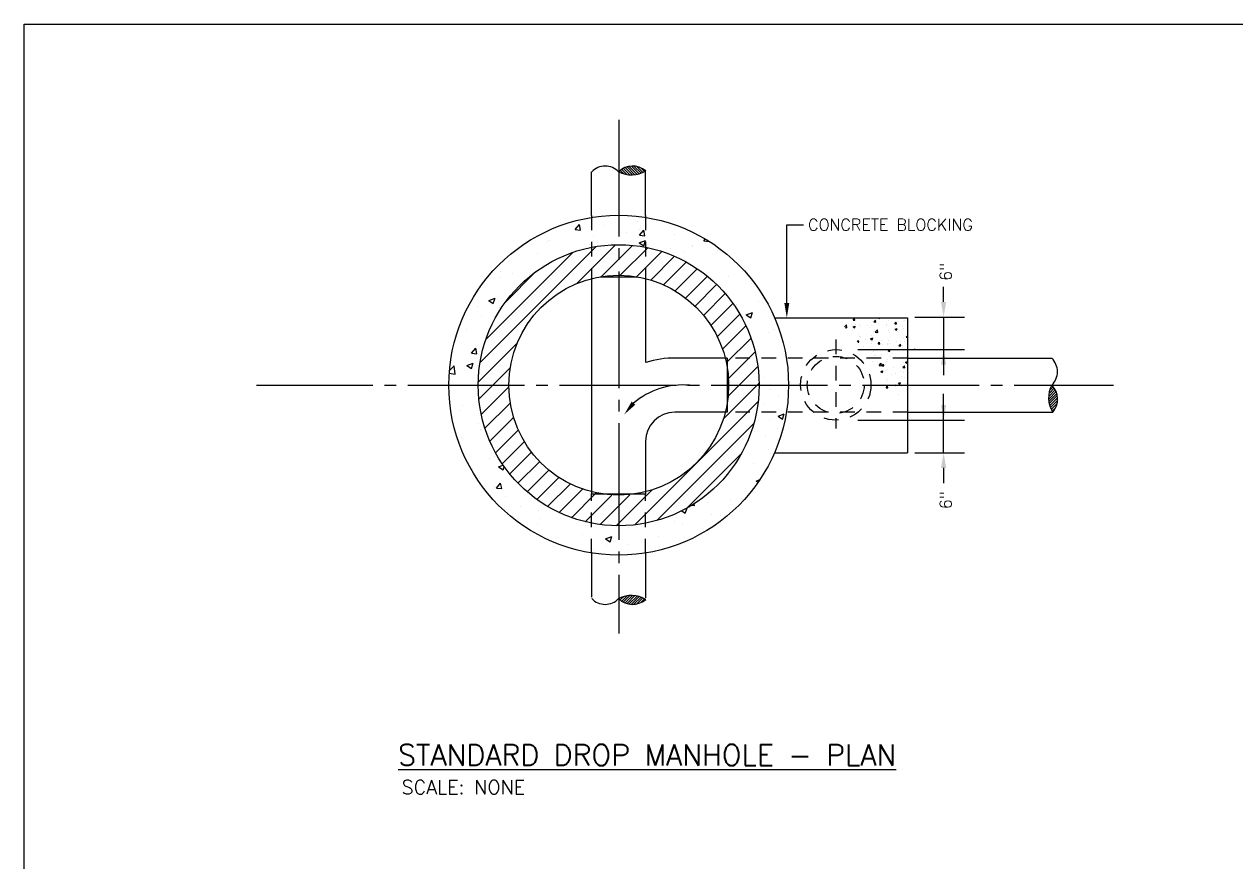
# Model space of a CAD drawing. Header units: inches. Extents: x 2.6 to 32.3, y 1.6 to 22.4.
# Drawn here: x 2.56 to 12.96, y 15.2 to 22.39 of the extents above; entities that cross this region are included whole.
import ezdxf

# ---------------------------------------------------------------- set-up
doc = ezdxf.new("R2010")
doc.units = ezdxf.units.IN
doc.header["$MEASUREMENT"] = 0
doc.linetypes.add('CL7', pattern=[1.1875, 1, -0.0625, 0.0625, -0.0625])
doc.linetypes.add('HD2', pattern=[0.1875, 0.125, -0.0625])
for name, color, linetype in [('W-ANNO-COMM-CENT', 1, 'CL7'), ('W-ANNO-TXT2', 2, 'Continuous'), ('W-ANNO-TXT4', 4, 'Continuous'), ('W-COMM-DET1', 1, 'Continuous'), ('W-COMM-DET2', 2, 'Continuous'), ('W-COMM-DET3', 3, 'Continuous')]:
    doc.layers.add(name, color=color, linetype=linetype)
doc.styles.add('10', font='ROMANS.shx', dxfattribs={"height": 0.1})
doc.styles.add('12', font='ROMANS.shx', dxfattribs={"height": 0.12})
doc.styles.add('18', font='ROMANS.shx', dxfattribs={"height": 0.18})

# ---------------------------------------------------------------- blocks, each defined once
blk = doc.blocks.new('*X4')
at = {"color": 0}
for p, q in [((14.888, 22.136), (15.277, 22.525)), ((15.134, 22.205), (15.447, 22.518)), ((13.914, 21.339), (15.083, 22.507)), ((13.974, 21.575), (14.847, 22.448)), ((15.324, 22.219), (15.6, 22.495)), ((15.486, 22.204), (15.74, 22.457)), ((15.63, 22.17), (15.868, 22.409)), ((15.758, 22.122), (15.987, 22.351)), ((15.875, 22.062), (16.097, 22.284)), ((14.166, 21.944), (14.477, 22.255)), ((15.98, 21.99), (16.198, 22.208)), ((16.075, 21.908), (16.291, 22.125)), ((16.159, 21.816), (16.377, 22.034)), ((16.234, 21.714), (16.455, 21.935)), ((16.298, 21.601), (16.524, 21.828)), ((16.35, 21.477), (16.585, 21.712)), ((16.388, 21.338), (16.637, 21.586)), ((13.897, 21.144), (14.285, 21.533)), ((16.409, 21.182), (16.677, 21.45)), ((16.405, 21.002), (16.705, 21.302)), ((13.903, 20.974), (14.217, 21.288)), ((13.927, 20.821), (14.203, 21.097)), ((16.359, 20.778), (16.718, 21.137)), ((13.964, 20.682), (14.218, 20.935)), ((15.471, 19.713), (16.708, 20.951)), ((14.013, 20.553), (14.251, 20.792)), ((15.691, 19.757), (16.665, 20.73)), ((14.071, 20.435), (14.299, 20.663)), ((14.138, 20.325), (14.36, 20.547)), ((14.213, 20.224), (14.431, 20.442)), ((14.296, 20.13), (14.513, 20.347)), ((15.992, 19.881), (16.54, 20.43)), ((14.388, 20.044), (14.605, 20.262)), ((14.487, 19.967), (14.707, 20.187)), ((14.594, 19.897), (14.82, 20.123)), ((14.71, 19.836), (14.945, 20.071)), ((14.835, 19.785), (15.083, 20.033)), ((14.971, 19.744), (15.239, 20.012)), ((15.12, 19.716), (15.42, 20.016)), ((15.284, 19.704), (15.643, 20.063))]:
    blk.add_line(p, q, dxfattribs=at)
blk = doc.blocks.new('*X5')
at = {"color": 0}
for p, q in [((15.494, 22.763), (15.494, 22.763)), ((14.87, 22.677), (14.914, 22.728)), ((14.87, 22.677), (14.924, 22.672)), ((14.903, 22.67), (14.903, 22.67)), ((14.924, 22.672), (14.914, 22.728)), ((14.927, 22.688), (14.927, 22.688)), ((15.153, 22.718), (15.153, 22.718)), ((15.383, 22.65), (15.383, 22.65)), ((15.516, 22.62), (15.559, 22.672)), ((15.519, 22.682), (15.519, 22.682)), ((15.57, 22.616), (15.559, 22.672)), ((14.596, 22.557), (14.596, 22.557)), ((14.612, 22.57), (14.612, 22.57)), ((15.013, 22.524), (15.013, 22.524)), ((15.051, 22.615), (15.051, 22.615)), ((15.093, 22.55), (15.093, 22.55)), ((15.515, 22.545), (15.578, 22.569)), ((15.515, 22.545), (15.56, 22.515)), ((15.516, 22.62), (15.57, 22.616)), ((15.538, 22.614), (15.538, 22.614)), ((15.56, 22.515), (15.578, 22.569)), ((15.573, 22.529), (15.573, 22.529)), ((15.864, 22.63), (15.864, 22.63)), ((16.051, 22.513), (16.051, 22.513)), ((16.162, 22.564), (16.177, 22.582)), ((16.162, 22.564), (16.215, 22.559)), ((14.488, 22.434), (14.488, 22.434)), ((15.825, 22.483), (15.825, 22.483)), ((15.97, 22.446), (15.97, 22.446)), ((16.054, 22.509), (16.054, 22.509)), ((14.122, 22.259), (14.122, 22.259)), ((14.123, 22.194), (14.123, 22.194)), ((14.243, 22.233), (14.243, 22.233)), ((16.413, 22.204), (16.413, 22.204)), ((16.55, 22.257), (16.55, 22.257)), ((16.646, 22.132), (16.646, 22.132)), ((13.886, 21.904), (13.886, 21.904)), ((14.003, 21.964), (14.066, 21.988)), ((14.003, 21.964), (14.047, 21.934)), ((14.047, 21.934), (14.066, 21.988)), ((16.486, 21.922), (16.486, 21.922)), ((16.712, 21.952), (16.712, 21.952)), ((13.926, 21.807), (13.926, 21.807)), ((14.113, 21.895), (14.113, 21.895)), ((16.589, 21.82), (16.652, 21.844)), ((16.589, 21.82), (16.634, 21.79)), ((16.634, 21.79), (16.652, 21.844)), ((13.778, 21.673), (13.778, 21.673)), ((16.859, 21.673), (16.859, 21.673)), ((16.66, 21.551), (16.66, 21.551)), ((16.816, 21.642), (16.816, 21.642)), ((13.829, 21.436), (13.873, 21.487)), ((13.829, 21.436), (13.883, 21.431)), ((13.883, 21.431), (13.873, 21.487)), ((13.607, 21.262), (13.655, 21.311)), ((13.664, 21.226), (13.655, 21.311)), ((13.784, 21.312), (13.847, 21.336)), ((13.784, 21.312), (13.828, 21.281)), ((13.828, 21.281), (13.847, 21.336)), ((13.889, 21.316), (13.889, 21.316)), ((16.848, 21.373), (16.848, 21.373)), ((13.605, 21.235), (13.664, 21.226)), ((13.623, 21.228), (13.623, 21.228)), ((16.772, 21.194), (16.772, 21.194)), ((16.837, 21.073), (16.837, 21.073)), ((13.612, 20.928), (13.612, 20.928)), ((16.911, 21.007), (16.911, 21.007)), ((13.714, 20.856), (13.714, 20.856)), ((13.744, 20.914), (13.744, 20.914)), ((16.763, 20.92), (16.763, 20.92)), ((16.908, 20.805), (16.971, 20.829)), ((16.952, 20.775), (16.971, 20.829)), ((13.904, 20.735), (13.904, 20.735)), ((16.826, 20.774), (16.826, 20.774)), ((16.908, 20.805), (16.952, 20.775)), ((13.732, 20.588), (13.732, 20.588)), ((13.923, 20.667), (13.923, 20.667)), ((16.674, 20.652), (16.674, 20.652)), ((16.786, 20.613), (16.786, 20.613)), ((16.899, 20.681), (16.899, 20.681)), ((16.815, 20.474), (16.815, 20.474)), ((14.015, 20.378), (14.015, 20.378)), ((14.058, 20.397), (14.058, 20.397)), ((16.662, 20.326), (16.662, 20.326)), ((13.836, 20.278), (13.836, 20.278)), ((14.102, 20.297), (14.146, 20.313)), ((14.102, 20.297), (14.147, 20.266)), ((14.147, 20.266), (14.157, 20.297)), ((14.047, 20.097), (14.047, 20.097)), ((14.079, 20.082), (14.122, 20.133)), ((14.079, 20.082), (14.133, 20.077)), ((14.133, 20.077), (14.122, 20.133)), ((16.337, 20.107), (16.337, 20.107)), ((16.689, 20.152), (16.726, 20.167)), ((16.689, 20.152), (16.707, 20.14)), ((14.168, 19.998), (14.168, 19.998)), ((14.393, 20.028), (14.393, 20.028)), ((16.426, 19.971), (16.426, 19.971)), ((16.545, 19.978), (16.545, 19.978)), ((14.32, 19.898), (14.32, 19.898)), ((14.498, 19.861), (14.498, 19.861)), ((15.943, 19.855), (15.977, 19.832)), ((15.977, 19.832), (15.994, 19.882)), ((16.02, 19.888), (16.02, 19.888)), ((16.042, 19.91), (16.069, 19.908)), ((16.069, 19.908), (16.066, 19.925)), ((16.2, 19.942), (16.2, 19.942)), ((14.497, 19.718), (14.497, 19.718)), ((14.51, 19.777), (14.51, 19.777)), ((15.871, 19.75), (15.871, 19.75)), ((15.952, 19.716), (15.952, 19.716)), ((16.242, 19.817), (16.242, 19.817)), ((16.326, 19.807), (16.326, 19.807)), ((14.942, 19.619), (14.942, 19.619)), ((14.97, 19.708), (14.97, 19.708)), ((15.176, 19.572), (15.239, 19.596)), ((15.221, 19.542), (15.239, 19.596)), ((15.409, 19.686), (15.409, 19.686)), ((15.711, 19.6), (15.711, 19.6)), ((16.236, 19.69), (16.236, 19.69)), ((15.176, 19.572), (15.221, 19.542)), ((15.186, 19.51), (15.186, 19.51)), ((15.395, 19.512), (15.395, 19.512)), ((15.964, 19.587), (15.964, 19.587)), ((15.054, 19.467), (15.054, 19.467))]:
    blk.add_line(p, q, dxfattribs=at)
blk = doc.blocks.new('*X3')
at = {"color": 0}
for p, q in [((17.3781, 21.572), (17.3781, 21.572)), ((17.4757, 21.5607), (17.4853, 21.5722)), ((17.4757, 21.5607), (17.4876, 21.5597)), ((17.4876, 21.5597), (17.4853, 21.5722)), ((17.6191, 21.5482), (17.6288, 21.5597)), ((17.6191, 21.5482), (17.6311, 21.5471)), ((17.6201, 21.5447), (17.6201, 21.5447)), ((17.6311, 21.5471), (17.6288, 21.5597)), ((17.6461, 21.5775), (17.6547, 21.5717)), ((17.6534, 21.5363), (17.6534, 21.5363)), ((17.6547, 21.5717), (17.6567, 21.5775)), ((17.7211, 21.5575), (17.7211, 21.5575)), ((17.7626, 21.5356), (17.7722, 21.5471)), ((17.7626, 21.5356), (17.7745, 21.5346)), ((17.7745, 21.5346), (17.7722, 21.5471)), ((17.7797, 21.5529), (17.7797, 21.5529)), ((17.8239, 21.5511), (17.8239, 21.5511)), ((17.825, 21.5725), (17.825, 21.5725)), ((17.8298, 21.5595), (17.8298, 21.5595)), ((17.4175, 21.5151), (17.4294, 21.5275)), ((17.4217, 21.5101), (17.4317, 21.5086)), ((17.4317, 21.5085), (17.4295, 21.5275)), ((17.474, 21.491), (17.474, 21.491)), ((17.4767, 21.5139), (17.4907, 21.5193)), ((17.4767, 21.5139), (17.4866, 21.5072)), ((17.4867, 21.5072), (17.4907, 21.5193)), ((17.4942, 21.5319), (17.4942, 21.5319)), ((17.515, 21.4641), (17.515, 21.4641)), ((17.5174, 21.5306), (17.5174, 21.5306)), ((17.5276, 21.5197), (17.5276, 21.5197)), ((17.5777, 21.5263), (17.5777, 21.5263)), ((17.5907, 21.511), (17.5907, 21.511)), ((17.6008, 21.4574), (17.6008, 21.4574)), ((17.601, 21.5274), (17.601, 21.5274)), ((17.6176, 21.4781), (17.6176, 21.4781)), ((17.6273, 21.4782), (17.6429, 21.4944)), ((17.6273, 21.4782), (17.6451, 21.4754)), ((17.6386, 21.4671), (17.6386, 21.4671)), ((17.6451, 21.4754), (17.6429, 21.4944)), ((17.7073, 21.531), (17.7073, 21.531)), ((17.7077, 21.5229), (17.7077, 21.5229)), ((17.7187, 21.491), (17.7187, 21.491)), ((17.7271, 21.474), (17.7271, 21.474)), ((17.7552, 21.4871), (17.7552, 21.4871)), ((17.7641, 21.4979), (17.7781, 21.5033)), ((17.7641, 21.4979), (17.7741, 21.4912)), ((17.7741, 21.4912), (17.7781, 21.5033)), ((17.7772, 21.4806), (17.7772, 21.4806)), ((17.8145, 21.5183), (17.8145, 21.5183)), ((17.8225, 21.5059), (17.8225, 21.5059)), ((17.8408, 21.4451), (17.8484, 21.453)), ((17.5054, 21.4126), (17.5131, 21.4218)), ((17.5077, 21.4099), (17.5154, 21.4092)), ((17.5154, 21.4092), (17.5131, 21.4218)), ((17.522, 21.4471), (17.522, 21.4471)), ((17.525, 21.4474), (17.525, 21.4474)), ((17.5482, 21.3785), (17.5482, 21.3785)), ((17.562, 21.4252), (17.562, 21.4252)), ((17.5961, 21.4334), (17.6101, 21.4388)), ((17.5961, 21.4334), (17.606, 21.4267)), ((17.5983, 21.3771), (17.5983, 21.3771)), ((17.6042, 21.3983), (17.6042, 21.3983)), ((17.606, 21.4267), (17.6101, 21.4388)), ((17.6152, 21.4116), (17.6152, 21.4116)), ((17.6469, 21.3977), (17.6565, 21.4092)), ((17.6469, 21.3977), (17.6588, 21.3967)), ((17.6588, 21.3967), (17.6565, 21.4092)), ((17.6688, 21.4207), (17.6688, 21.4207)), ((17.6745, 21.3951), (17.6745, 21.3951)), ((17.711, 21.3938), (17.711, 21.3938)), ((17.715, 21.3971), (17.715, 21.3971)), ((17.7162, 21.4244), (17.7162, 21.4244)), ((17.7246, 21.4017), (17.7246, 21.4017)), ((17.7756, 21.4161), (17.7756, 21.4161)), ((17.7903, 21.3852), (17.8, 21.3967)), ((17.7903, 21.3852), (17.8023, 21.3841)), ((17.8023, 21.3841), (17.8, 21.3967)), ((17.8003, 21.4117), (17.8003, 21.4117)), ((17.8177, 21.3893), (17.8177, 21.3893)), ((17.8177, 21.3728), (17.8177, 21.3728)), ((17.8201, 21.4394), (17.8201, 21.4394)), ((17.8316, 21.4171), (17.8316, 21.4171)), ((17.8408, 21.4451), (17.8484, 21.4439)), ((17.6128, 21.345), (17.6128, 21.345)), ((17.6219, 21.3162), (17.6219, 21.3162)), ((17.629, 21.319), (17.629, 21.319)), ((17.6719, 21.3228), (17.6719, 21.3228)), ((17.7114, 21.2912), (17.7114, 21.2912)), ((17.7138, 21.3578), (17.7138, 21.3578)), ((17.7155, 21.3529), (17.7295, 21.3583)), ((17.7155, 21.3529), (17.7254, 21.3462)), ((17.7254, 21.3462), (17.7295, 21.3583)), ((17.7358, 21.3145), (17.7358, 21.3145)), ((17.7477, 21.3328), (17.7477, 21.3328)), ((17.8152, 21.3062), (17.8152, 21.3062)), ((17.8234, 21.2978), (17.8234, 21.2978)), ((17.8425, 21.31), (17.8425, 21.31)), ((17.6103, 21.2784), (17.6103, 21.2784)), ((17.6538, 21.2503), (17.6694, 21.2665)), ((17.6538, 21.2503), (17.6716, 21.2475)), ((17.6668, 21.2079), (17.6808, 21.2132)), ((17.6668, 21.2079), (17.6767, 21.2012)), ((17.6716, 21.2475), (17.6694, 21.2665)), ((17.6746, 21.2473), (17.6843, 21.2588)), ((17.6746, 21.2473), (17.6866, 21.2463)), ((17.6768, 21.2011), (17.6808, 21.2132)), ((17.6866, 21.2462), (17.6843, 21.2588)), ((17.6951, 21.2539), (17.6951, 21.2539)), ((17.6968, 21.2123), (17.6968, 21.2123)), ((17.7067, 21.2778), (17.7067, 21.2778)), ((17.7089, 21.2246), (17.7089, 21.2246)), ((17.7546, 21.2339), (17.7546, 21.2339)), ((17.8036, 21.2078), (17.8036, 21.2078)), ((17.8128, 21.2396), (17.8128, 21.2396)), ((17.8181, 21.2348), (17.8277, 21.2462)), ((17.8181, 21.2348), (17.83, 21.2337)), ((17.8214, 21.2705), (17.8214, 21.2705)), ((17.83, 21.2337), (17.8277, 21.2462)), ((17.8348, 21.2724), (17.8484, 21.2776)), ((17.8348, 21.2724), (17.8448, 21.2657)), ((17.8448, 21.2657), (17.8484, 21.2763)), ((17.7065, 21.1581), (17.7065, 21.1581)), ((17.7144, 21.1439), (17.7144, 21.1439)), ((17.739, 21.1854), (17.739, 21.1854)), ((17.7662, 21.1194), (17.7662, 21.1194)), ((17.7688, 21.1917), (17.7688, 21.1917)), ((17.7862, 21.1273), (17.8002, 21.1327)), ((17.7862, 21.1273), (17.7961, 21.1206)), ((17.7961, 21.1206), (17.8002, 21.1327)), ((17.8104, 21.1731), (17.8104, 21.1731)), ((17.8188, 21.1983), (17.8188, 21.1983)), ((17.831, 21.1639), (17.831, 21.1639)), ((17.842, 21.1293), (17.842, 21.1293)), ((17.8458, 21.1809), (17.8458, 21.1809)), ((17.7024, 21.0969), (17.712, 21.1084)), ((17.7024, 21.0969), (17.7143, 21.0958)), ((17.7041, 21.0915), (17.7041, 21.0915)), ((17.7143, 21.0958), (17.712, 21.1083)), ((17.7162, 21.1128), (17.7162, 21.1128)), ((17.7638, 21.1061), (17.7638, 21.1061)), ((17.7894, 21.0505), (17.7894, 21.0505)), ((17.8079, 21.1065), (17.8079, 21.1065)), ((17.8458, 21.0843), (17.8484, 21.0874)), ((17.8458, 21.0843), (17.8484, 21.0841))]:
    blk.add_line(p, q, dxfattribs=at)
blk = doc.blocks.new('*X2')
at = {"color": 0}
for p, q in [((19.3932, 21.0195), (19.444, 21.0703)), ((19.3933, 21.0373), (19.4383, 21.0824)), ((19.3946, 21.0032), (19.4486, 21.0572)), ((19.3954, 21.0571), (19.4318, 21.0935)), ((19.3972, 20.9882), (19.452, 21.043)), ((19.4007, 21.08), (19.4243, 21.1037)), ((19.412, 21.109), (19.4161, 21.1131)), ((19.4008, 20.9741), (19.4539, 21.0272)), ((19.4053, 20.9609), (19.4539, 21.0095)), ((19.4105, 20.9485), (19.4509, 20.9889)), ((19.4165, 20.9368), (19.4422, 20.9624))]:
    blk.add_line(p, q, dxfattribs=at)

msp = doc.modelspace()

# ---------------------------------------------------------------- linework, layer by layer
at = {"layer": 'DEFPOINTS'}
msp.add_lwpolyline([(2.562, 22.386), (31.437, 22.386), (31.437, 1.62), (2.562, 1.62)], close=True, dxfattribs=at)
at = {"layer": 'W-ANNO-COMM-CENT'}
for p, q in [((7.662, 21.566), (7.662, 17.163)), ((4.554, 19.291), (11.907, 19.291))]:
    msp.add_line(p, q, dxfattribs=at)
at = {"layer": 'W-ANNO-TXT2'}
for p, q in [((9.104, 19.995), (9.104, 20.666)), ((9.104, 20.666), (9.247, 20.666))]:
    msp.add_line(p, q, dxfattribs=at)
msp.add_arc((8.213, 18.637), 0.656, 84.9109, 130.2801, dxfattribs=at)
for points in [[(9.125, 19.995), (9.083, 19.995), (9.104, 19.87)], [(7.805, 19.124), (7.773, 19.151), (7.71, 19.041)]]:
    msp.add_solid(points, dxfattribs=at)
at = {"layer": 'W-COMM-DET1', "linetype": 'HD2'}
for p, q in [((7.43, 20.745), (7.43, 20.221)), ((7.893, 20.745), (7.893, 20.221)), ((9.524, 19.682), (9.524, 18.919)), ((10.138, 19.523), (8.576, 19.523)), ((10.138, 19.059), (8.576, 19.059)), ((7.43, 17.85), (7.43, 18.361)), ((7.893, 17.85), (7.893, 18.361))]:
    msp.add_line(p, q, dxfattribs=at)
at = {"layer": 'W-COMM-DET1'}
for p, q in [((10.449, 20.005), (10.449, 20.135)), ((10.201, 19.875), (10.629, 19.875)), ((10.449, 19.875), (10.449, 19.376)), ((9.712, 19.596), (10.629, 19.596)), ((10.205, 19.596), (10.197, 19.596)), ((10.449, 18.712), (10.449, 19.217)), ((9.712, 18.992), (10.629, 18.992)), ((10.201, 18.712), (10.629, 18.712)), ((10.449, 18.582), (10.449, 18.452))]:
    msp.add_line(p, q, dxfattribs=at)
at = {"layer": 'W-COMM-DET1', "linetype": 'HD2'}
for radius in [0.302, 0.244]:
    msp.add_circle((9.524, 19.294), radius, dxfattribs=at)
at = {"layer": 'W-COMM-DET1'}
for points in [[(10.427, 20.005), (10.471, 20.005), (10.449, 19.875)], [(10.427, 19.466), (10.471, 19.466), (10.449, 19.596)], [(10.427, 19.122), (10.471, 19.122), (10.449, 18.992)], [(10.427, 18.582), (10.471, 18.582), (10.449, 18.712)]]:
    msp.add_solid(points, dxfattribs=at)
at = {"layer": 'W-COMM-DET2'}
for p, q in [((7.43, 20.221), (7.43, 18.361)), ((7.893, 20.221), (7.893, 19.485)), ((8.591, 19.523), (8.148, 19.523)), ((8.591, 19.059), (8.143, 19.059)), ((7.893, 18.809), (7.893, 18.361))]:
    msp.add_line(p, q, dxfattribs=at)
msp.add_circle((7.662, 19.291), 1.457, dxfattribs=at)
for centre, radius, start, end in [((7.546, 21.01), 0.16, 43.8164, 136.1836), ((7.782, 20.999), 0.171, 49.1949, 134.6573), ((7.771, 21.326), 0.232, 241.9837, 301.8685), ((8.128, 18.785), 0.738, 88.275, 108.5195), ((11.266, 19.407), 0.16, 313.8164, 46.1836), ((11.582, 19.182), 0.232, 151.9837, 211.8685), ((11.256, 19.171), 0.171, 319.1949, 44.6573), ((8.143, 18.809), 0.25, 90, 180), ((7.546, 17.572), 0.16, 223.8164, 316.1836), ((7.771, 17.256), 0.232, 58.1315, 118.0163), ((7.782, 17.583), 0.171, 225.3427, 310.8051)]:
    msp.add_arc(centre, radius, start, end, dxfattribs=at)
at = {"layer": 'W-COMM-DET3'}
for p, q in [((7.43, 20.745), (7.43, 21.121)), ((7.893, 20.745), (7.893, 21.126)), ((7.504, 20.221), (7.82, 20.221)), ((8.999, 19.87), (10.138, 19.87)), ((10.138, 19.87), (10.138, 18.712)), ((8.591, 19.523), (8.591, 19.059)), ((10.138, 19.523), (11.377, 19.523)), ((10.138, 19.059), (11.385, 19.059)), ((8.999, 18.712), (10.138, 18.712)), ((7.43, 18.361), (7.893, 18.361)), ((7.43, 17.85), (7.43, 17.475)), ((7.893, 17.85), (7.893, 17.469))]:
    msp.add_line(p, q, dxfattribs=at)
for radius in [1.205, 0.943]:
    msp.add_circle((7.662, 19.291), radius, dxfattribs=at)

# ---------------------------------------------------------------- block references
at = {"layer": 'W-COMM-DET1', "xscale": 0.8541377255654092, "yscale": 0.8541377255654092, "zscale": 0.8541377255654092}
msp.add_blockref('*X4', (-5.413, 1.256), dxfattribs=at)
at = {"layer": 'W-COMM-DET2', "yscale": 1.249999174056661, "zscale": 1.249999174056661, "rotation": 90}
for p, xscale in [((34.055, -3.148), 1.249999174056661), ((34.055, 41.73), -1.249999174056661)]:
    msp.add_blockref('*X2', p, dxfattribs=dict(at, xscale=xscale))
at = {"layer": 'W-COMM-DET2'}
for name, p, xscale, yscale, zscale in [('*X5', (-5.413, 1.256), 0.8541377255654092, 0.8541377255654092, 0.8541377255654092), ('*X3', (-12.172, -7.102), 1.25, 1.25, 1.25), ('*X2', (-12.891, -7.102), 1.25, 1.25, 1.25)]:
    msp.add_blockref(name, p, dxfattribs=dict(at, xscale=xscale, yscale=yscale, zscale=zscale))

# ---------------------------------------------------------------- texts
at = {"layer": 'W-ANNO-TXT2'}
for s, height, style, p in [('CONCRETE BLOCKING', 0.1, '10', (9.286, 20.617)), ('SCALE: NONE', 0.12, '12', (5.8, 15.784))]:
    msp.add_text(s, height=height, dxfattribs=dict(at, style=style)).set_placement(p)
at = {"layer": 'W-ANNO-TXT2', "style": '10'}
for p in [(10.518, 20.186), (10.518, 18.227)]:
    msp.add_text('6"', height=0.1, rotation=90, dxfattribs=at).set_placement(p)
at = {"layer": 'W-ANNO-TXT4', "style": '18'}
msp.add_text('%%USTANDARD DROP MANHOLE - PLAN', height=0.18, dxfattribs=at).set_placement((5.769, 16.031))

doc.saveas('drawing.dxf')
